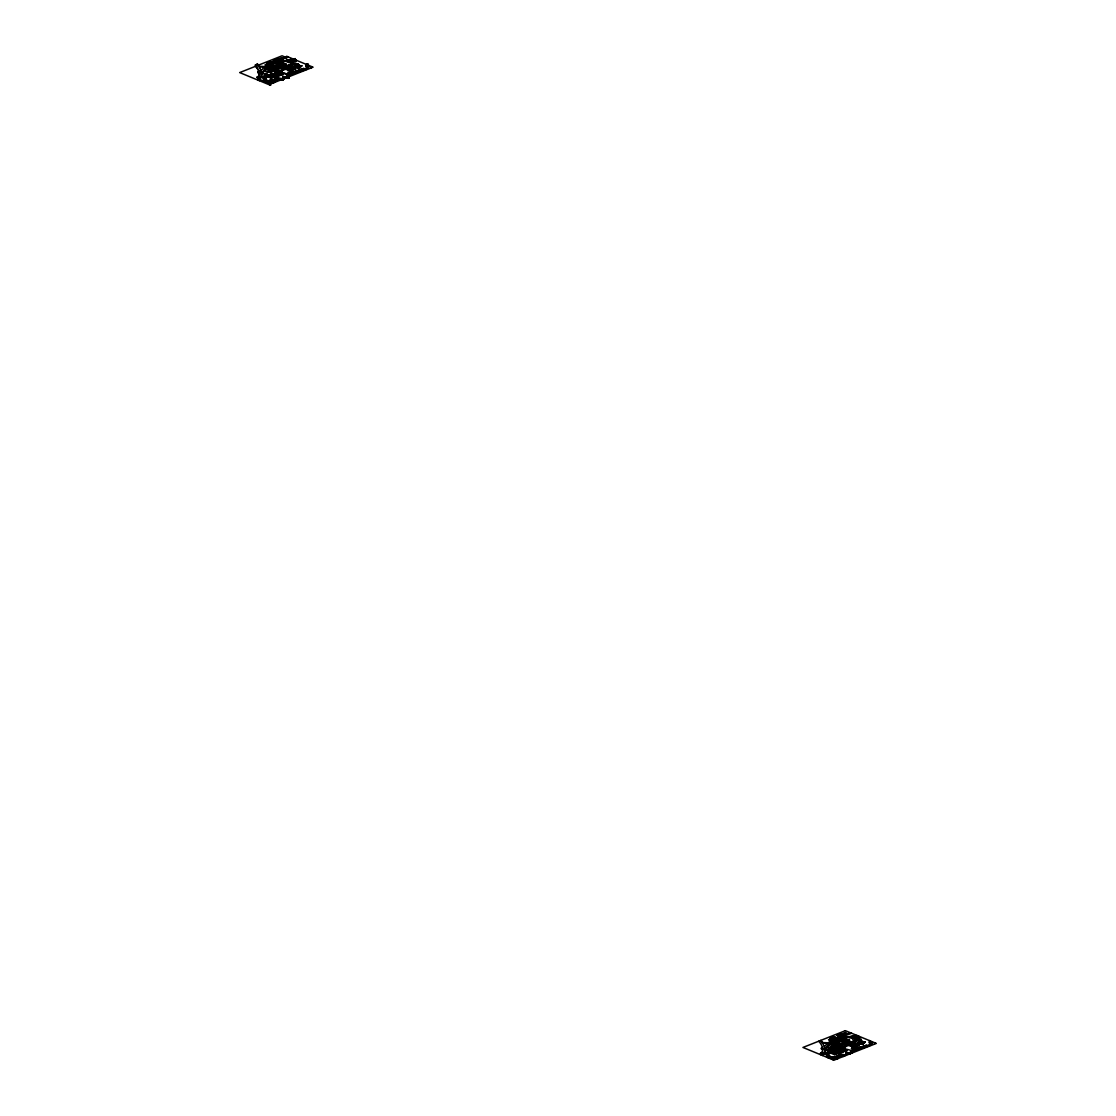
<?xml version="1.0" encoding="UTF-8"?>
<svg xmlns="http://www.w3.org/2000/svg" width="1116" height="1116" viewBox="0 0 1116 1116"><rect width="100%" height="100%" fill="white"/><g stroke="black" fill="none" stroke-linecap="round" stroke-linejoin="round"><path stroke-width="1.5" d="M269.277 80.715C271.495 80.994 268.063 79.961 269.891 81.538M271.69 80.115L272.778 80.017M288.946 66.416C289.002 65.119 286.115 65.635 287.858 66.597M289.197 68.592L290.411 67.323L288.388 68.299M290.983 67.783L291.583 68.076M281.692 61.812L295.07 59.776L294.192 59.413M265.901 79.403L267.296 81.384L268.984 81.245M272.764 74.66L273.866 75.302L273.35 73.893L272.095 74.953M275.485 79.124L277.033 77.702L275.303 79.306M278.037 73.726L278.651 72.917L279.056 73.614M265.329 79.445L264.45 80.422L266.612 80.394M265.985 79.906L266.25 80.324M280.423 65.119L282.515 65.593L281.846 63.012L282.501 63.277L282.529 66.848L283.394 66.862M292.629 60.125L291.541 59.748L292.797 60.222M295.628 67.169L295.921 66.207L295.838 67.211M296.591 66.095L297.526 66.039M265.469 79.654L265.245 78.831M268.217 76.809L268.789 75.888L269.109 76.544L267.993 76.041M270.7 75.386L271.913 75.832C275.778 75.316 270.811 75.191 272.764 74.075L273.308 75.316M272.89 75.009L271.886 75.414M274.285 74.27L274.675 74.144M276.475 73.6L277.842 74.075L277.326 72.666L276.754 73.321C274.62 74.967 276.963 72.972 277.075 74.228M275.861 72.052L279.391 70.978L278.707 73.377L277.856 73.168M278.051 73.517L278.456 72.986M279.963 72.108C280.827 66.751 290.579 69.178 293.452 67.183L296.27 64.672L293.815 64.198L291.429 66.346C287.37 70.601 272.192 66.095 283.241 60.934M281.846 64.351L281.469 62.37L280.562 63.319M265.999 79.696L265.259 78.929M265.58 79.752L266.85 80.91L265.05 80.98M268.872 66.025L271.174 64.421L276.559 65.579L279.293 64.923L276.559 65.37L276.489 67.365L268.607 66.221A64.142 25.877 0.8 0 0 267.31 67.253L269.082 65.704L279.488 66.876A5.998 2.413 0.8 0 0 279.795 67.253L280.353 68.439M281.846 63.835C281.888 60.613 282.055 68.411 282.376 65.384L281.483 63.389L280.576 64.337L281.469 62.37M286.952 68.55L286.338 68.564M287.412 68.467L288.081 67.713L286.073 68.69M289.728 68.495L290.481 68.662L289.184 68.648M291.555 63.724L292.364 64.923L290.606 64.63L291.597 63.765M291.806 68.146L292.797 68.271L291.499 68.257M294.429 59.776L295.154 60.069M282.404 61.213L279.098 59.148L283.115 60.989L294.666 59.748L295.126 58.618L293.103 59.58M295.559 67.016C295.698 65.663 296.689 68.467 293.94 67.113M296.8 65.9L297.316 65.844M297.846 64.575C298.976 66.011 297.54 63.012 293.006 63.459M271.327 76.014L270.783 74.688L270.504 75.442M276.154 74.353L276.74 72.847L277.284 74.088M286.868 76.279L287.356 78.05C284.58 74.744 291.402 74.284 289.895 73.391L303.371 68.787L302.101 69.457M287.398 60.473C288.988 61.24 285.836 59.971 288.123 61.129M289.49 60.557L288.695 60.194M290.216 60.445L290.439 59.357L288.416 60.32M258.382 72.596L259.317 73.74L258.926 71.982A55.075 22.222 0.8 0 0 255.383 66.36L255.411 64.993L257.517 64.156A4.645 1.869 0.8 0 1 258.41 65.663L260.46 66.416A7.059 2.846 0.8 0 1 264.743 66.723L276.266 69.052L280.353 68.439M256.987 65.732L257.001 64.365L255.411 64.993L258.94 70.615L259.107 76.599M257.517 64.156L257.503 65.523L282.069 55.8L286.854 57.767L286.868 56.386L313.066 67.183L281.079 79.836L282.222 78.692M258.201 76.669C258.675 74.591 256.792 80.812 257.712 76.613M258.912 76L257.698 79.989L258.312 78.873M257.824 78.287L257.684 77.562M258.717 71.787C258.507 69.889 258.633 75.121 257.949 72.08M258.312 71.787L258.019 72.568M259.317 73.74L258.396 71.717L258.298 72.61M259.01 71.103L258.535 71.94M259.414 80.701L260.502 77.436M267.589 81.147L266.194 79.18C260.921 78.469 266.403 83.254 268.803 81.859M264.353 79.975L266.152 79.92L264.813 78.357L263.934 79.473L266.194 79.18M264.715 68.09L264.743 66.723L270.198 62.133M264.897 64.923L267.017 65.453M265.05 79.362L265.315 78.022M265.482 79.25L265.134 81.175L266.013 80.045M266.18 80.645L266.068 79.738M266.794 77.185L281.748 73.168L279.907 72.345M266.612 76.474L268.189 77.367M266.822 76.488L267.394 75.735L267.91 77.213M265.176 69.29C269.974 63.765 256.289 78.148 264.506 76.627A8.44 3.404 0.8 0 1 265.678 76.181L280.716 71.605L281.051 73M267.463 80.98L274.076 79.864L276.196 77.98L283.687 79.334L281.72 79.682M267.631 65.202L265.943 64.435L268.049 65.035M267.714 62.691L269.779 63.277L267.714 62.691L269.402 63.389L270.616 61.785L269.779 63.194M267.91 76.655C269.361 75.316 268.063 77.548 267.059 76.334M266.431 69.373C269.681 65.942 269.179 70.699 276.656 71.508M268.105 76.585L281.469 73.014M268.496 63.863L266.808 63.096L269.054 63.668M268.677 81.036L271.439 81.426L270.602 80.561M268.872 62.315L270.993 62.845M268.886 80.994L270.895 80.017L271.244 81.398L270.253 80.617M270.267 62.273L269.054 63.752L269.891 62.273M269.333 76.627L268.789 75.302L268.217 75.972M269.528 81.747L269.263 80.296M269.695 77.66L271.174 78.371M269.654 84.914L269.667 83.547A7.686 3.111 0.8 0 1 272.667 82.668L274.759 82.347M269.835 76.125L270.769 75.274L270.156 76.293L268.803 75.79L269.375 75.121L269.905 76.53L268.524 76.46M269.919 85.025L269.933 83.658A7.686 3.097 0.8 0 1 272.988 82.779L273.169 82.975M275.708 69.164L273.141 70.894L265.078 69.234L263.683 71.187A58.618 23.659 0.8 0 0 262.706 72.917L263.683 71.103L270.072 72.47L272.946 70.824L276.88 72.721M270.239 68.606L268.83 69.862M270.267 62.357L271.899 62.705M270.17 80.464L270.895 80.017M270.393 77.45L271.872 78.218M270.295 75.916L271.537 76.028L269.905 76.446M270.588 68.495L267.952 67.909M271.606 61.952L270.714 62.217L272.778 61.603M283.492 79.445L282.683 78.246L280.758 79.975L270.672 83.965L270.658 85.332L239.675 72.582L255.383 66.36M271.007 80.575L273.769 81.036L272.918 80.171M271.858 81.356L271.579 79.906L273.225 79.627L273.573 81.008L272.569 80.226L273.225 79.627M271.774 80.603L272.471 80.478M271.941 68.09L273.336 66.569M272.151 75.679L271.035 75.093M272.346 61.924L278.344 58.632L277.717 59.567M273.043 77.855L271.648 77.018M273.197 76.585L274.689 77.283M275.08 74.842L273.839 74.437M274.201 74.116L275.512 74.8L273.866 75.218M274.564 74.019L277.493 74.102L276.196 73.419L276.057 74.13M274.717 79.738L276.615 80.115L276.894 78.315M275.861 74.688L275.345 73.279L273.811 74.898M274.745 68.704L276.098 67.127M274.996 61.45L273.308 60.682L275.415 61.282M275.01 59.678L277.131 60.278L275.429 59.511M275.066 76L276.559 76.711M274.996 68.62L272.109 67.741M275.22 68.536L275.931 68.299M277.703 78.915L275.75 78.734L275.512 79.613L276.098 78.566M277.926 59.692L275.805 59.162L277.926 59.762M276.112 74.451L274.773 73.949M276.615 80.115L275.736 78.831M276.698 75.497L278.191 76.265M277.284 59.608L277.786 58.939M277.186 58.953L278.888 59.58M277.87 75.135L279.363 75.832L277.87 75.065M277.647 59.553L279.865 58.464L278.874 58.702M277.926 77.967L282.948 78.72M278.037 73.517L278.735 72.233L279.265 73.558M278.316 78.455L277.507 77.255L274.424 80.003L267.589 81.217M278.247 73.447L281.469 72.875M278.512 78.427L276.587 78.19M278.568 74.912L280.06 75.623M278.442 73.391L279.851 73.377L279.167 72.01M279.293 65.007L279.293 63.375L279.488 66.89L279.321 63.166A8.454 3.404 0.8 0 1 280.339 61.826L277.968 61.115A58.618 23.659 0.8 0 0 273.797 63.026L271.216 64.477A59.246 23.91 0.8 0 0 269.221 65.774L269.082 65.872M279.418 66.765L280.702 67.867M280.716 72.205L279.767 73.056L280.841 72.763M280.214 74.409L281.692 75.121L280.214 74.34M280.088 73.224L278.972 72.638M280.437 66.151L283.046 67.406L291.081 66.193C295.614 61.087 292.462 67.016 289.797 65.202M282.376 65.509L280.576 65.453L281.483 64.114M280.423 63.249L282.948 63.361L280.409 63.333L280.437 66.235L282.515 66.318M280.576 66.165L281.483 64.421L280.576 65.37M281.651 58.409L280.228 58.52M280.967 58.548L280.59 58.45M281.371 74.047L282.864 74.758L281.371 73.977M281.33 72.666L281.874 71.87M281.832 63.724L281.86 63.026L282.446 66.765M288.793 74.409L281.734 72.331C280.451 69.345 288.793 68.983 284.887 69.429M281.762 79.585L282.181 78.804L281.12 79.78M282.083 73.837L283.562 74.605M282.069 64.895L281.846 63.919M282.069 64.407L280.423 64.184M281.999 62.859L282.753 62.161M282.362 63.877L282.362 63.333M282.655 76.641L285.082 76.767L282.767 76.781M283.687 79.334L282.836 80.185L281.957 78.901M282.767 77.171L285.152 77.199M282.92 70.182L283.813 69.722M283.855 63.989L286.24 64.017L283.855 63.682M283.855 65.188L286.254 64.909L283.924 65.105M283.855 64.588L286.24 64.547M284.399 61.589L283.101 62.05M284.538 66.444L286.547 65.467L286.896 66.765L283.631 66.918M286.101 66.249L285.026 65.956L285.543 66.988M285.431 61.38L286.407 61.157L284.901 61.464M285.877 68.662L286.896 69.68L295.726 68.132L299.186 65.035L291.276 63.514L289.17 65.467L282.976 66.918L282.948 63.361M285.877 60.641L286.854 61.673L296.033 60.166L286.686 61.506M286.184 77.827C284.245 75.204 291.695 76.725 286.38 76.53M287.105 66.793L286.254 66.011M286.686 78.064L287.286 77.13M286.491 77.004L288.458 77.199L287.44 75.456L286.561 77.478L288.653 77.367L288.639 78.232L287.635 76.488L286.854 78.26M286.714 69.513L286.449 67.992M286.854 66.053L287.579 66.723L287.231 65.356L288.877 65.077L289.225 66.374L287.579 66.639M286.77 61.352L286.435 59.985L288.095 59.72L288.43 61.017L287.454 60.39M286.84 77.994L288.807 78.287L286.728 78.246L286.38 76.376M286.728 77.464L288.542 77.548M287.049 61.227L286.352 60.557M286.952 76.962L287.523 75.177M287.635 68.843L288.43 69.094L288.081 67.713M287.649 66.011L288.43 65.439M287.775 72.414L289.351 73.168M288.04 68.662L288.625 69.122L286.728 69.359L295.377 67.992L298.781 64.881L295.782 67.49C292.95 65.997 295.28 67.392 297.777 63.793L298.418 65.049M287.942 74.842L281.525 72.554M288.165 69.052L287.44 68.383M288.193 68.271L290.955 68.648L290.3 68.02M288.221 60.278L290.969 60.682L289.993 60.069M288.402 70.88L287.956 69.862M288.57 65.621L289.421 66.402M288.807 69.75L290.313 70.559L289.351 69.597M289.044 69.052L288.765 67.602M289.407 61.659L290.885 62.412L289.965 61.506M289.351 71.884L290.927 72.568M289.393 68.773L288.667 68.174M289.504 62.622L288.026 61.812L288.988 62.677M292.783 64.449L291.15 64.072L289.993 65.258L291.75 65.384M290.188 73.447L303.845 68.425L304.431 69.75M290.174 69.457L291.681 70.322L290.718 69.373M290.397 73.544L292.35 72.317C293.759 74.772 290.579 71.996 291.039 73.447M290.509 67.881L293.271 68.341L292.727 66.932L291.081 67.211L291.36 68.662M290.467 60.808L290.3 59.943L289.365 60.78M290.788 61.45L292.266 62.189M290.76 59.943L292.783 58.995L293.117 60.278M292.741 64.644L290.83 64.282L290.592 65.16L292.587 62.803L293.396 63.919L291.276 63.514M291.164 71.201L292.741 71.912M291.625 64.24L291.681 63.514M291.611 59.804L291.736 60.501L291.039 59.818M289.993 65.174L291.862 63.445L292.671 64.561L290.732 64.965M292.099 72.875L293.466 73.53L292.908 72.135L294.261 71.675C295.866 73.991 291.736 71.563 292.95 72.805M292.071 69.206L292.531 70.085M292.685 61.115L293.634 62.05L292.713 61.143M292.308 72.889L292.908 72.135M292.727 66.932L292.685 68.09M291.123 59.246L291.374 60.696L290.579 59.832L293.299 60.403L292.504 59.525M292.908 59.553L293.801 60.264M293.048 70.099L292.085 69.136M293.131 73.656L291.848 73.154M293.341 72.68L295.056 72.917M293.438 68.913L293.871 69.889M294.094 60.934L295.015 61.826L294.066 60.892M294.024 72.233L295.391 72.889L294.833 71.48L296.186 71.019L296.758 72.345L295.322 71.745L296.186 71.019M294.233 72.247L294.833 71.48M294.261 68.773L295.782 69.569L294.777 68.718M295.07 59.776L295.098 59.971M295.07 71.689L295.628 72.638M295.447 59.999L295.126 58.618M293.466 58.883C292.42 61.157 297.302 60.348 294.847 59.162M295.712 71.382L294.554 72.01L296.968 72.275M295.838 61.701L294.931 60.738L296.312 61.533M295.935 71.577L297.302 72.233L296.744 70.838L298.098 70.378L298.669 71.605L296.716 71.033M296.145 71.591L296.744 70.838M296.382 66.862L295.698 65.635L297.54 65.914L296.744 64.714L299.186 65.105M297.554 71.996L296.968 71.438M296.94 65.844L296.884 66.639L294.987 66.193M297.735 65.802L295.182 66.165L296.94 66.374M297.846 70.936L299.228 71.591L298.669 70.182L300.023 69.722C301.864 71.731 297.079 70.266 299.493 70.168M297.846 64.979L297.623 64.086L298.098 64.895M298.07 70.936L298.669 70.182M299.465 71.34L298.488 70.615M298.572 66.541L300.748 66.96L298.6 66.514M298.935 66.221L301.111 66.569M298.879 71.703L297.47 71.145M299.283 68.271L297.107 67.853L299.451 67.992M299.772 70.28L301.139 70.936L300.581 69.527L301.934 69.08L302.506 70.392M299.897 67.727L297.707 67.309L300.134 67.434M300.399 70.168L301.459 69.429M300.804 71.047L299.269 70.434L300.023 69.722M302.715 70.322L301.348 69.666M304.64 69.666L303.315 68.871M303.747 69.401L306.202 68.327M306.133 64.393L305.854 66.667L308.393 66.667L307.458 64.826L308.337 65.886L306.537 65.802L307.458 64.826M307.374 65.537L306.3 66.528L306.523 64.658C310.457 63.473 308.448 69.304 305.812 69.359L289.281 75.023L288.43 75.958L288.807 78.287M306.537 65.872L307.179 64.421L306.454 65.328M306.551 68.104L307.053 66.625M308.379 65.579L307.584 63.793C310.108 66.109 304.933 63.235 306.998 66.36L307.179 64.309L306.9 65.077M308.49 65.83L306.426 65.509M296.786 71.508L297.567 70.824M270.797 75.386L271.369 74.507L271.886 75.916L270.588 75.246M285.096 66.011L286.101 65.844M307.012 66.263L306.649 65.802M290.885 64.616L291.639 65.481M259.331 72.917L258.8 76.376M301.306 69.848L301.934 69.08M297.777 63.793L293.801 67.337L282.906 69.318L280.534 71.926M292.797 60.445L292.141 59.65M823.831 1053.504A57.167 23.073 0.8 0 0 824.612 1050.672L824.668 1049.096M260.586 77.255L261.423 72.847M824.654 1050.547L825.17 1049.193M306.3 66.611L306.551 64.491M308.979 65.495L308.532 67.937L306.105 69.499M842.873 1037.559L840.027 1039.805L834.419 1038.745M869.378 1040.558L869.113 1042.832L871.638 1042.916M869.559 1042.846L869.81 1040.74M871.805 1041.563L871.568 1043.53A7.324 2.957 0.8 0 1 869.057 1045.594L853.252 1050.951A4.631 1.869 0.8 0 0 851.675 1052.486L851.801 1053.127M872.238 1041.73L872.014 1043.544A7.77 3.139 0.8 0 1 869.35 1045.734L853.559 1051.091A4.185 1.688 0.8 0 0 852.122 1052.472L852.219 1052.96M843.208 1039.624L843.222 1042.47A3.292 1.325 0.8 0 0 845.035 1043.669L843.919 1044.548L843.138 1043.572A5.998 2.413 0.8 0 1 842.552 1042.456L842.538 1039.61M281.874 72.163L281.902 71.075M280.409 63.389L281.692 61.812M267.31 67.002L276.112 68.787L276.489 67.211L276.754 68.787L280.674 68.048L279.879 67.337M261.367 74.423L261.911 72.959M280.534 72.052L265.399 76.906L263.753 79.431M269.626 62.524L269.598 63.431L273.001 61.575M825.868 1049.347L824.905 1052.472L827.695 1052.89A8.44 3.404 0.8 0 1 828.923 1052.43L832.536 1051.314M843.947 1044.506L839.511 1045.287L827.988 1042.972A7.059 2.846 0.8 0 0 823.706 1042.665L821.655 1041.912A4.645 1.869 0.8 0 0 820.776 1040.405M262.009 72.777L266.194 67.476M257.447 76.753L257.266 77.562M286.435 59.985L286.77 61.282M288.095 59.72L288.612 61.129L286.686 61.352M288.277 65.718L288.877 65.077M271.579 79.906L271.927 81.203M271.676 80.185L272.206 81.147M272.695 80.143L273.294 80.966M277.047 69.485L282.195 67.504M257.252 76.892L257.782 78.218M279.307 71.689L269.626 74.953M842.566 1048.175L832.885 1051.202M280.716 71.605L280.144 72.275L281.748 73.098M293.508 72.387L294.261 71.675M300.581 69.527L299.981 70.21L301.376 70.699M303.845 68.425L301.892 69.555L303.301 70.043M265.413 76.641C260.46 77.994 265.469 83.728 268.984 82.026M286.673 77.157L287.44 75.456M286.854 78.176L287.761 77.213M306.719 64.784L307.584 63.793M306.579 65.453L307.486 64.519M306.774 66.095L308.267 66.402M274.913 79.627L277.507 77.255M281.12 79.696L282.683 78.246M263.976 67.392L261.06 70.685L259.749 67.741M275.708 69.415L266.864 67.616L265.957 68.481A58.618 23.659 0.8 0 0 264.743 69.778M263.976 67.392L266.864 67.63M292.587 62.803L289.504 65.551L282.976 66.709M278.316 78.371L275.568 78.901M276.001 80.659L278.512 78.343M297.498 64.798L297.916 65.37L297.986 64.365M282.767 80.101L283.492 79.362M854.94 1039.847L852.75 1041.786L846.221 1042.888M839.846 1054.299L837.67 1056.252L830.834 1057.396M856.837 1040.21L854.34 1042.442L847.672 1043.558A2.832 1.144 0.8 0 1 843.682 1042.47L843.668 1039.582A7.324 2.957 0.8 0 1 848.16 1037.043L857.325 1035.606M839.246 1056.908L841.757 1054.662M860.115 1040.837L857.046 1043.572L848.202 1045.064A7.324 2.957 0.8 0 0 843.794 1048.175L829.341 1052.639A7.84 3.167 0.8 0 0 827.096 1053.783M843.11 1056.559L844.435 1055.373L841.98 1054.913L839.595 1057.047L832.048 1058.108A2.888 1.158 0.8 0 1 828.281 1057.494L826.998 1055.68A7.393 2.985 0.8 0 1 829.62 1052.793M844.003 1056.21L845.035 1055.29M858.636 1044.227L862.026 1041.2M266.626 67.113L272.834 63.026M280.674 68.299L281.776 67.42M265.524 77.883L266.417 77.269M276.726 60.027L278.303 59.371M838.2 1048.008L840.32 1047.659L832.885 1045.399M265.176 69.122L273.141 70.727L275.959 69.248L280.06 71.145M257.573 76.683L257.419 77.702M273.099 62.887L277.312 60.934M288.36 57L285.975 57.99M277.312 60.948L280.381 59.832M280.758 79.961L279.865 80.31L281.19 79.124L278.735 78.664L276.336 80.798L268.803 81.873M288.542 76.878L290.3 74.842M831.141 1050.351C838.242 1050.003 824.305 1049.179 829.927 1048.022M840.139 1047.84L838.395 1048.119M265.413 76.641L279.963 72.108M285.975 57.976L280.744 59.734M272.039 66.472C266.166 67.49 280.423 67.448 274.954 68.787M271.09 68.481L269.598 69.15L276.712 71.382M838.716 1039.805L837.195 1040.293L839.33 1040.837M836.707 1041.2L835.535 1041.814L839.33 1042.497M837 1041.256L835.898 1041.8M838.172 1041.368L839.692 1040.879L837.586 1040.349M835.284 1042.707L833.764 1043.195L839.33 1044.297M834.057 1044.66L832.466 1045.329L839.971 1047.617M838.102 1043.153L839.246 1042.749M832.829 1045.246L834.35 1044.716M838.395 1043.209L839.26 1042.623M831.95 1046.376C826.203 1047.617 840.892 1048.329 834.67 1049.179M830.862 1046.906L832.257 1046.431M837.907 1044.981L839.176 1044.534M838.2 1045.036L839.525 1044.409L834.057 1043.362M828.825 1048.566L830.22 1048.091M290.007 74.702L306.105 69.485M843.459 1048.51L844.993 1049.333L831.448 1053.532L829.858 1052.709M853.433 1049.765L866.518 1045.343M281.344 58.534L282.083 58.227A50.583 20.409 0.8 0 0 286.868 56.386M281.344 58.464L279.837 58.939M273.88 74.395L274.759 73.461L275.303 74.786L273.95 74.2M277.842 73.991L279.488 73.572L277.926 72.972M831.169 1053.392L844.714 1049.193M276.587 72.4L279.405 71.536M275.485 71.87L279.279 70.824M271.174 62.496L276.642 63.598L279.6 61.213M839.888 1039.847L843.278 1039.289A7.77 3.139 0.8 0 1 846.012 1037.336L842.343 1035.397M843.57 1036.094L842.998 1036.262A59.371 23.952 0.8 0 0 836.358 1039.136M278.303 59.385L279.07 59.162M834.88 1049.277L836.791 1048.831L830.639 1047.129M835.717 1038.061L833.136 1039.024A2.553 1.032 0.8 0 1 832.703 1039.693M289.267 68.564L290.76 68.704L290.411 67.323M287.956 68.857L286.882 68.564M846.221 1042.679L852.415 1041.647L854.521 1039.763L862.431 1041.284L858.971 1044.367L849.973 1045.678M830.709 1057.215L837.335 1056.099L839.441 1054.215L845.9 1055.457M276.642 63.598L280.032 63.054M279.976 63.263L276.629 63.807L270.909 62.636M276.489 67.239L279.488 66.723M843.222 1039.498L839.874 1040.042L834.154 1038.884M839.818 1041.688L842.552 1041.256M842.552 1041.381L834.419 1040.74M842.733 1043.125L839.734 1043.613L832.327 1042.121M835.912 1058.917L838.018 1058.582M837.321 1058.847L836.428 1059.21M293.564 61.966L292.252 61.185M856.99 1035.467L847.993 1036.876A7.77 3.139 0.8 0 0 846.36 1037.224L842.706 1035.299M858.371 1036.025L848.676 1037.545A5.971 2.413 0.8 0 0 845.007 1039.735C840.78 1051.342 870.912 1029.915 858.065 1043.99L848.732 1045.566A5.971 2.413 0.8 0 0 845.119 1048.105A2.246 0.907 0.8 0 1 844.296 1048.942L830.457 1053.225A6.04 2.441 0.8 0 0 828.309 1055.569L830.96 1057.647L838.228 1056.475L841.325 1054.104L846.43 1055.248M849.946 1037.671L859.278 1036.415M274.941 71.773L276.81 71.619L275.15 71.87M265.036 81.161L267.045 80.952L265.036 81.245M826.998 1055.68L829.439 1055.415L831.015 1057.647M827.584 1056.489L829.593 1056.28M827.695 1056.671L829.704 1056.461M828.281 1057.494L830.29 1057.271M286.533 77.297L288.653 77.45L287.579 76.181M851.717 1052.667L849.178 1052.709L849.429 1054.062M849.778 1053.546L850.797 1053.518M280.576 63.919L282.362 64.058L281.483 63.096M280.409 64.365L282.515 64.296M280.576 64.937L282.362 64.895L281.483 63.389M280.423 65.202L282.515 65.412M280.576 65.97L282.376 66.109L281.497 65.147M843.668 1039.582L846.207 1039.61L846.221 1043.097M843.668 1040.419L845.761 1040.447M843.668 1040.6L845.761 1040.628M843.682 1041.451L845.761 1041.465M843.682 1041.633L845.775 1041.647M843.682 1042.47L845.775 1042.497M306.412 65.677L308.518 65.649M869.783 1040.991L870.229 1043.488A5.971 2.413 0.8 0 1 868.178 1045.176L852.373 1050.533A5.971 2.413 0.8 0 0 850.336 1052.5L850.545 1053.616M869.657 1042.009L871.763 1041.884M259.107 66.765L264.018 67.044M258.521 77.074L263.85 77.548M258.452 77.255L263.669 77.715M821.781 1053.323L827.542 1053.825M821.697 1053.504L827.361 1053.992M294.75 66.541C298.669 67.811 294.233 64.114 297.972 65.384C295.084 66.081 296.94 63.528 297.846 65.551M294.15 67.086L295.907 67.295M282.892 79.906L280.925 79.738L282.836 80.185M275.526 79.027L277.479 79.348L276.782 77.911M275.038 79.459L276.67 79.836M854.089 1040.6L855.986 1040.963M859.264 1041.591L861.175 1041.967M853.893 1040.768L855.805 1041.13M859.083 1041.758L860.994 1042.121M853.043 1041.521L854.954 1041.898M858.051 1042.679L860.143 1042.888M857.2 1043.446L859.111 1043.809M838.995 1055.066L840.906 1055.429M838.813 1055.22L840.725 1055.583M837.963 1055.987L839.874 1056.35M270.881 67.002L275.875 68.146M276.112 69.025L267.31 67.239A58.618 23.659 0.8 0 1 273.518 63.18A60.613 24.468 0.8 0 0 271.341 64.393M263.767 70.978L270.253 72.373M259.261 72.219L270.072 75.177M259.303 72.428L269.723 75.274M832.48 1042.009L839.748 1043.474M822.352 1043.014A2.734 1.102 0.8 0 0 823.901 1043.083A6.012 2.427 0.8 0 1 827.556 1043.348L838.967 1045.65M828.309 1045.636L836.386 1047.129M827.012 1047.31L833.499 1048.621M826.914 1047.422L836.512 1050.072M822.52 1048.468L833.317 1051.412M822.548 1048.677L832.968 1051.523M266.794 81.301L264.813 78.357M844.784 1048.733L852.052 1050.644M283.492 58.632L281.371 58.032L283.073 58.73M275.805 59.162L277.493 59.929M276.475 60.864L274.355 60.264L276.057 60.962M257.712 78.622L270.672 83.965M303.231 69.206L304.194 69.736M275.959 69.485L280.004 71.41M839.204 1045.734L843.264 1047.645A7.77 3.139 0.8 0 0 843.347 1048.189M301.683 69.555L303.064 70.294L302.506 68.885M301.069 69.792L302.283 70.392M292.545 72.666L293.717 73.293M290.62 73.307L291.792 73.935M289.895 73.391L291.555 74.186L290.997 72.777M867.885 1045.999L866.225 1045.204L853.14 1049.626L854.8 1050.421M864.942 1045.873L866.309 1046.529M864.593 1045.985L865.974 1046.641M863.017 1046.529L864.384 1047.185M862.682 1046.641L864.049 1047.296M861.106 1047.171L862.473 1047.826M860.771 1047.282L862.138 1047.938M859.18 1047.826L860.562 1048.482M858.846 1047.938L860.213 1048.594M857.269 1048.468L858.636 1049.124M856.935 1048.594L858.302 1049.235M855.358 1049.124L856.725 1049.779M855.009 1049.235L856.39 1049.891M273.141 70.727L276.88 72.554M270.072 72.387L273.253 73.837M270.072 72.47L273.029 73.907M836.205 1047.226L840.139 1048.956M831.88 1049.458L832.913 1049.961M276.991 73.251L278.107 73.837L277.786 73.112M277.87 73.907L275.931 73.586M273.015 74.479L274.131 75.065L273.811 74.34M271.969 74.814L273.518 75.414M269.974 75.428L271.021 76.028M841.785 1049.026L843.082 1049.696M841.436 1049.138L842.733 1049.807M839.79 1049.64L841.101 1050.309M839.441 1049.751L840.739 1050.421M837.809 1050.254L839.106 1050.923M837.46 1050.365L838.758 1051.035M835.814 1050.867L837.126 1051.537M835.466 1050.979L836.777 1051.649M833.833 1051.481L835.131 1052.165M833.485 1051.593L834.782 1052.262M831.852 1052.095L833.15 1052.779M831.49 1052.207L832.801 1052.876M288.388 68.229L289.114 68.899M285.836 66.095L286.631 66.807M286.073 68.62L286.798 69.276M270.184 80.645L270.979 81.356M268.886 80.924L269.612 81.594M855.679 1043.809L856.516 1044.59M851.815 1041.939L852.666 1042.721M853.768 1044.13L854.605 1044.911M853.349 1044.199L854.2 1044.981M849.904 1042.26L850.755 1043.042M849.499 1042.33L850.35 1043.111M851.438 1044.52L852.289 1045.301M851.034 1044.576L851.885 1045.357M847.588 1042.651L848.439 1043.432M849.123 1044.897L850.155 1045.845M836.163 1056.503L837.014 1057.284M834.252 1056.824L835.103 1057.605M833.847 1056.894L834.698 1057.675M831.936 1057.215L832.787 1057.996M278.791 66.834L280.269 68.216M294.764 59.246L295.642 60.027M289.797 60.013L290.76 60.738L290.439 59.357M288.43 60.236L289.114 60.989L288.779 59.608M856.167 1035.787L856.962 1036.583M855.749 1035.857L856.558 1036.638M853.824 1036.15L854.619 1036.945M853.405 1036.22L854.214 1037.001M851.48 1036.527L852.289 1037.308M851.062 1036.583L851.871 1037.378M849.137 1036.89L850.113 1037.852M257.001 64.351L259.749 67.741M281.483 64.421L282.278 65.914M265.943 80.38L263.934 79.403M829.007 1055.471L830.541 1057.633M291.081 67.211L291.443 68.508M284.915 65.746L285.264 67.03M261.018 70.531L261.409 72.652M287.105 76.613L287.091 76.334M849.625 1052.695L849.848 1053.895M286.533 76.432L286.673 77.241M845.761 1039.596L845.775 1043.014M824.305 1046.934A61.464 24.803 0.8 0 1 827.556 1043.348M827.988 1042.972A61.464 24.803 0.8 0 1 841.548 1035.62A50.583 20.409 0.8 0 0 850.113 1032.635M826.914 1053.95A7.84 3.167 0.8 0 0 826.565 1055.708L827.863 1057.55A3.334 1.339 0.8 0 0 832.229 1058.275M832.913 1059.782A7.686 3.111 0.8 0 1 836.079 1058.889M874.247 1044.241A7.352 2.957 0.8 0 1 875.349 1043.014M823.748 1053.685A57.167 23.073 0.8 0 1 822.687 1055.569M820.26 1040.6A57.167 23.073 0.8 0 1 824.654 1048.9M818.656 1041.242A55.075 22.222 0.8 0 1 820.971 1054.871M825.254 1049.012A59.371 23.952 0.8 0 1 829.439 1043.725M829.885 1043.348A59.371 23.952 0.8 0 1 836.079 1039.275M851.606 1033.249A52.661 21.26 0.8 0 1 843.989 1035.969M825.952 1049.152A58.618 23.659 0.8 0 1 830.109 1043.865M830.555 1043.488A58.618 23.659 0.8 0 1 836.763 1039.415M837.042 1039.275A58.618 23.659 0.8 0 1 841.227 1037.35L843.668 1037.992A8.454 3.404 0.8 0 0 842.566 1039.415M826.105 1052.848A2.539 1.032 0.8 0 0 827.416 1051.872A2.232 0.907 0.8 0 1 828.951 1050.937A2.065 0.837 0.8 0 0 830.416 1050.282M839.846 1036.262A5.092 2.051 0.8 0 0 840.976 1035.271A1.897 0.767 0.8 0 1 842.929 1034.713A5.427 2.19 0.8 0 0 845.077 1034.56M840.613 1035.969A3.125 1.256 0.8 0 0 841.227 1035.383L842.915 1034.825A4.855 1.953 0.8 0 0 844.463 1034.755M832.076 1040.056A4.757 1.925 0.8 0 0 832.843 1039.038A1.925 0.781 0.8 0 1 834.224 1038.201A7.338 2.957 0.8 0 0 836.568 1037.685M822.59 1049.668A4.576 1.841 0.8 0 0 821.822 1048.956L821.627 1048.217A8.119 3.278 0.8 0 0 822.366 1047.505M822.576 1049.933A8.9 3.585 0.8 0 0 821.599 1049.026A1.897 0.767 0.8 0 1 821.46 1048.091A8.161 3.292 0.8 0 0 822.352 1047.282M821.25 1054.383A4.171 1.688 0.8 0 0 820.79 1053.685L821.181 1052.946A5.706 2.302 0.8 0 0 822.115 1052.43M821.139 1054.578A11.606 4.687 0.8 0 0 820.609 1053.797A1.939 0.781 0.8 0 1 820.971 1052.862A17.089 6.891 0.8 0 0 822.171 1052.248M310.987 68.006A7.352 2.957 0.8 0 1 312.103 66.779M265.566 67.406A61.464 24.803 0.8 0 1 267.435 66.067M267.17 74.033A2.065 0.837 0.8 0 1 265.692 74.702A2.232 0.907 0.8 0 0 264.171 75.623A2.539 1.032 0.8 0 1 262.846 76.613M840.25 1045.818L843.305 1047.394A7.77 3.139 0.8 0 1 848.02 1044.897L856.711 1043.432L859.529 1040.921L857.074 1040.447L854.675 1042.581L847.853 1043.725A3.292 1.325 0.8 0 1 845.44 1043.739L840.25 1045.818M268.245 64.533L266.543 63.905L268.245 64.533M273.894 76.293L275.847 76.99L273.894 76.362M290.034 71.591L292.057 72.177L290.034 71.647M299.534 65.607L301.962 65.872L299.534 65.607M860.603 1043.809L862.78 1044.227L860.603 1043.809M861.203 1043.265L863.393 1043.683L861.203 1043.265M861.817 1042.721L863.993 1043.139L861.817 1042.721M862.431 1042.177L864.607 1042.595L862.431 1042.177M863.031 1041.633L865.221 1042.051L863.031 1041.633M845.342 1030.668L802.948 1047.45L833.931 1060.2L876.325 1043.418L845.342 1030.668M839.497 1033.932L841.185 1034.63L839.497 1033.932M831.392 1037.392L833.094 1038.089L831.392 1037.392M832.564 1037.029L834.266 1037.727L832.564 1037.029M838.702 1034.462L840.404 1035.16L838.702 1034.462M840.878 1033.653L842.58 1034.365L840.878 1033.653M830.485 1037.866L832.187 1038.564L830.485 1037.866M833.889 1036.722L835.591 1037.42L833.889 1036.722M836.986 1035.453L838.688 1036.15L836.986 1035.453M838.046 1035.034L839.748 1035.732L838.046 1035.034M830.234 1038.605L831.922 1039.303L830.234 1038.605M842.678 1033.555L844.38 1034.253L842.678 1033.555M843.891 1033.207L845.593 1033.904L843.891 1033.207M845.063 1032.802L846.751 1033.5L845.063 1032.802M828.588 1039.624L830.29 1040.321L828.588 1039.624M829.62 1039.205L831.322 1039.903L829.62 1039.205M851.48 1048.44L853.043 1049.179L851.48 1048.44M852.61 1048.05L854.172 1048.803L852.61 1048.05M853.74 1047.673L855.302 1048.426L853.74 1047.673M854.87 1047.296L856.432 1048.036L854.87 1047.296M832.941 1053.839L834.433 1054.606L832.941 1053.839M834.112 1053.476L835.591 1054.243L834.112 1053.476M835.284 1053.113L836.763 1053.895L835.284 1053.113M836.442 1052.751L837.935 1053.532L836.442 1052.751M837.614 1052.388L839.106 1053.169L837.614 1052.388M838.786 1052.025L840.278 1052.807L838.786 1052.025M839.957 1051.663L841.436 1052.444L839.957 1051.663M841.115 1051.314L842.608 1052.081L841.115 1051.314M842.287 1050.951L843.78 1051.718L842.287 1050.951M843.459 1050.588L844.952 1051.356L843.459 1050.588M844.631 1050.226L846.109 1050.993L844.631 1050.226M845.802 1049.863L847.281 1050.63L845.802 1049.863M851.229 1046.069L852.206 1046.961L851.229 1046.069M852.596 1045.832L853.573 1046.724L852.596 1045.832M853.963 1045.608L854.94 1046.501L853.963 1045.608M855.33 1045.385L856.293 1046.278L855.33 1045.385M856.697 1045.148L857.66 1046.041L856.697 1045.148M858.065 1044.925L859.027 1045.818L858.065 1044.925M851.829 1037.964L852.75 1038.87L851.829 1037.964M853.21 1037.754L854.131 1038.647L853.21 1037.754M854.591 1037.531L855.512 1038.438L854.591 1037.531M855.972 1037.322L856.893 1038.215L855.972 1037.322M857.353 1037.099L858.274 1038.006L857.353 1037.099M858.72 1036.89L859.641 1037.796L858.72 1036.89M848.3 1052.765L845.914 1052.807L848.3 1052.765M848.411 1053.365L846.026 1053.42L848.411 1053.365M849.485 1039.945L847.1 1040.154L849.485 1039.945M849.499 1040.544L847.114 1040.754L849.499 1040.544M849.499 1041.144L847.114 1041.368L849.499 1041.144"/></g></svg>
